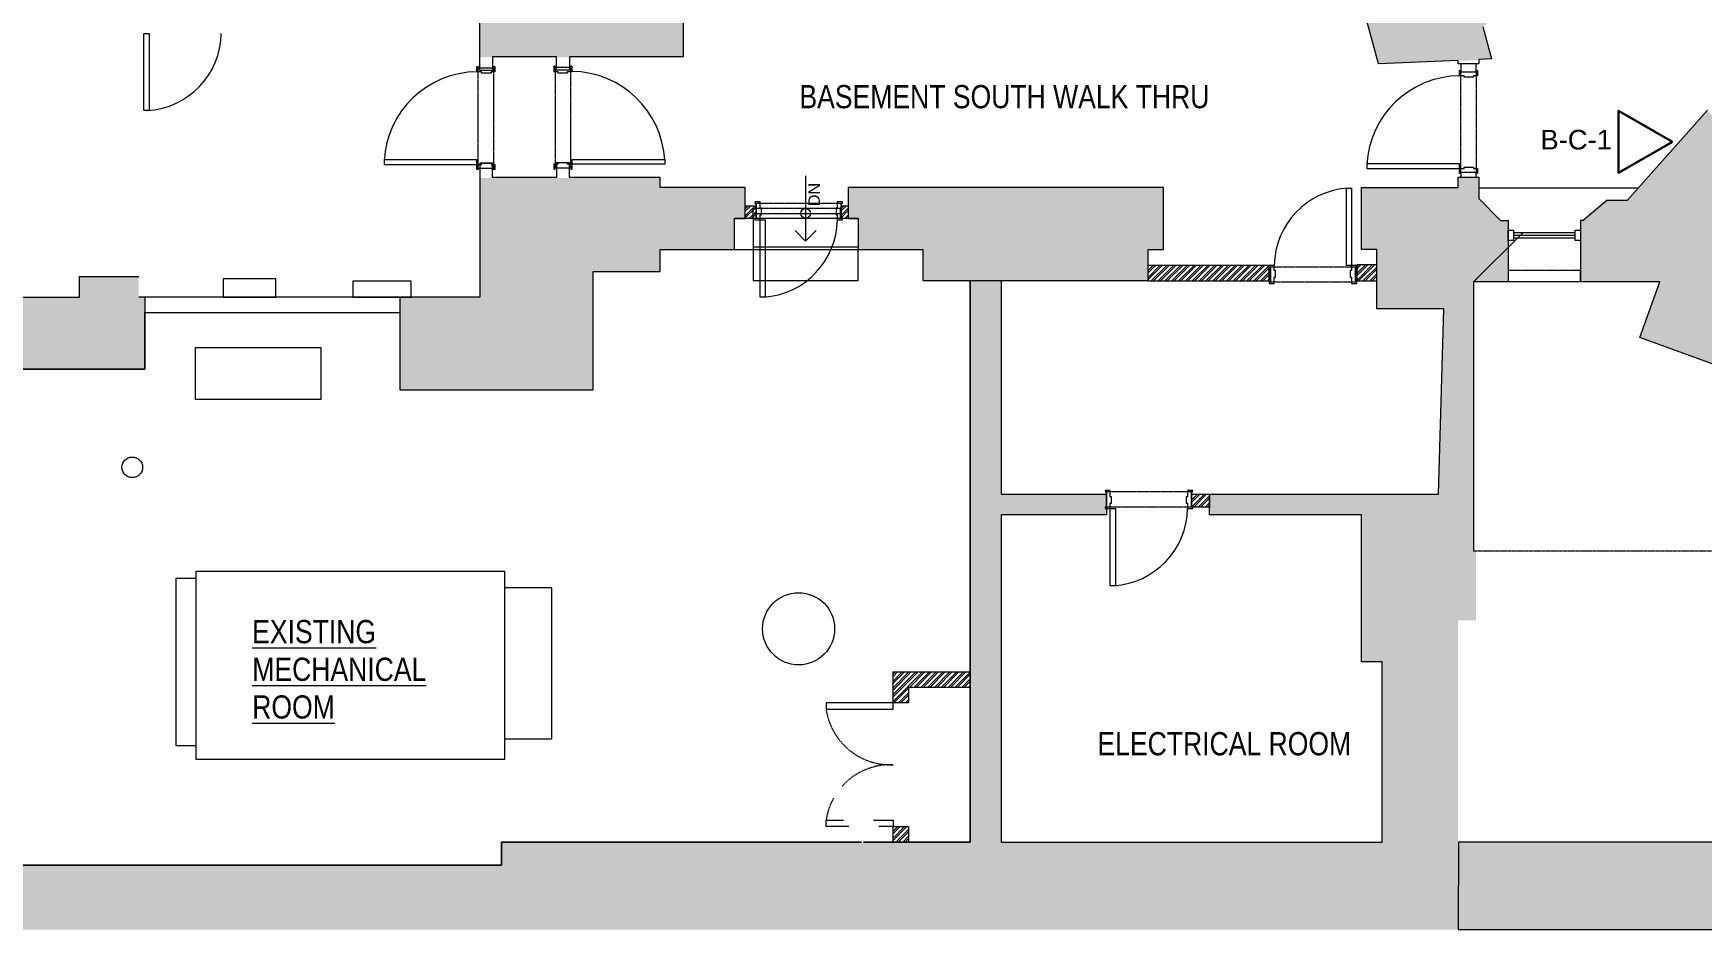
# Model space of a CAD drawing. Header units: inches. Extents: x 891 to 14187, y -1169 to 3232.
# Drawn here: x 1437 to 2085, y 1393 to 1741 of the extents above; entities that cross this region are included whole.
import ezdxf

# ---------------------------------------------------------------- set-up
doc = ezdxf.new("R2010")
doc.units = ezdxf.units.IN
doc.header["$MEASUREMENT"] = 0
doc.linetypes.add('IMPORT-IMPORT-DASHDOT2', pattern=[0.5, 0.25, -0.125, 0, -0.125])
doc.linetypes.add('IMPORT-IMPORT-HIDDEN2', pattern=[0.1875, 0.125, -0.0625])
doc.layers.add('_DROPS_IDFS', color=7, linetype='Continuous')
for name, color, linetype, lineweight in [('_OPTEC_LAYER', 1, 'Continuous', 30), ('A-ANNO-RM TAG', 7, 'Continuous', 9), ('A-DEMO-LPC', 7, 'IMPORT-IMPORT-HIDDEN2', 9), ('A-DOOR', 7, 'Continuous', 9), ('A-DOOR-HEAD', 7, 'IMPORT-IMPORT-HIDDEN2', 9), ('A-Hatch', 7, 'Continuous', 9), ('A-HATCH-2 HR', 7, 'Continuous', 9), ('A-STAIR-EX_G', 7, 'Continuous', 9), ('A-WALL-INT NEW', 7, 'Continuous', 9), ('E1', 7, 'Continuous', 9), ('EX-EXT-CORE', 7, 'Continuous', 9), ('EX-Windows', 7, 'Continuous', 9), ('MUC-EXST_COND', 7, 'Continuous', 9), ('MUC-Text', 7, 'Continuous', 9)]:
    doc.layers.add(name, color=color, linetype=linetype, lineweight=lineweight)
doc.styles.add('Arial', font='arial.ttf', dxfattribs={"height": 7.623})
doc.styles.add('Arial Narrow', font='ARIALN.TTF', dxfattribs={"height": 8.999982})
doc.styles.add('Arial_2', font='arial.ttf', dxfattribs={"height": 4.5})

# ---------------------------------------------------------------- blocks, each defined once
blk = doc.blocks.new('_DATA')
at = {"layer": '_DROPS_IDFS', "color": 1, "lineweight": 30}
blk.add_lwpolyline([(24.61, 42.64), (12.55, 21.75), (36.67, 21.75)], close=True, dxfattribs=at)

msp = doc.modelspace()

# ---------------------------------------------------------------- hatches: boundary and pattern name
at = {"layer": 'A-Hatch'}
h = msp.add_hatch(color=9, dxfattribs=at)
h.paths.add_polyline_path([(902.98, 1392.82), (1989.97, 1392.82), (1989.97, 1512.82), (1996.97, 1512.82), (1996.97, 1539.9), (1996, 1539.9), (1996, 1644.32), (2009.46, 1644.32), (2009.46, 1668.07), (2006.46, 1668.07), (1997.97, 1676.55), (1997.97, 1680.58), (1997.87, 1680.58), (1997.87, 1684.89), (1989.97, 1684.89), (1989.97, 1680.82), (1952.41, 1680.82), (1952.41, 1656.82), (1958.41, 1656.82), (1958.41, 1633.82), (1984.41, 1633.82), (1982.41, 1561.82), (1952.41, 1561.82), (1952.41, 1496.82), (1960.41, 1496.82), (1960.41, 1426.82), (1759.1, 1426.82), (1758.63, 1426.43), (1758.31, 1426.82), (1618.55, 1426.82), (1618.55, 1417.82), (923.48, 1417.82), (923.48, 1659.82), (1020.74, 1659.82), (1020.74, 2639.14), (992.98, 2639.14), (992.98, 1680.82), (902.98, 1680.82)])
h.paths.add_polyline_path([(3252.83, 1512.82), (3414.94, 1512.82), (3414.94, 1648.82), (3485.94, 1648.82), (3485.94, 1617.82), (3590.94, 1617.82), (3590.94, 1648.82), (3647.76, 1648.82), (3647.76, 2678.99), (3563.76, 2678.99), (3563.76, 2801.87), (3653.76, 2801.87), (3653.76, 2933.87), (3525.76, 2933.87), (3525.76, 2891.87), (3542.76, 2891.87), (3542.76, 2901.87), (3622.76, 2901.87), (3622.76, 2843.87), (3525.76, 2843.87), (3525.76, 2801.87), (3439.74, 2801.87), (3439.74, 2712.4), (3384.94, 2712.4), (3384.94, 2679.34), (3298.58, 2679.32), (3298.58, 2671.34), (3331.58, 2671.34), (3331.58, 2643.73), (3387.6, 2643.73), (3387.6, 2602.12), (3410.69, 2602.12), (3410.69, 2506.12), (3385.6, 2506.12), (3385.6, 2213.73), (3478.36, 2213.73), (3478.36, 2221.26), (3556.25, 2221.26), (3556.25, 2247.26), (3478.36, 2247.26), (3478.36, 2320.26), (3556.25, 2320.26), (3556.25, 2345.26), (3478.36, 2345.26), (3478.36, 2420.26), (3574.37, 2420.26), (3574.37, 2445.26), (3478.36, 2445.26), (3478.36, 2479.57), (3439.74, 2479.57), (3439.74, 2493.26), (3578.02, 2493.26), (3578.02, 2505.26), (3439.74, 2505.26), (3439.74, 2601.26), (3530.8, 2601.26), (3530.8, 2613.26), (3491.98, 2613.26), (3491.98, 2699.77), (3544.98, 2699.77), (3544.98, 2656.26), (3623.39, 2656.26), (3623.36, 2505.26), (3614.02, 2505.26), (3614.02, 2493.26), (3623.36, 2493.26), (3623.2, 2445.26), (3604.37, 2445.26), (3604.37, 2420.26), (3623.36, 2420.26), (3623.36, 2345.26), (3586.25, 2345.26), (3586.25, 2320.26), (3623.36, 2320.26), (3623.36, 2247.26), (3586.25, 2247.26), (3586.25, 2221.26), (3623.36, 2221.26), (3623.36, 2145.26), (3587.2, 2145.51), (3586.28, 2120.04), (3623.36, 2119.26), (3623.36, 2038.66), (3588.24, 2040.57), (3586.25, 2016.68), (3623.36, 2014.66), (3623.36, 1965.26), (3586.93, 1964.56), (3587.07, 1957.11), (3623.36, 1958.25), (3623.36, 1907.41), (3586.97, 1906.63), (3587.07, 1898.63), (3623.36, 1899.41), (3623.36, 1847.41), (3587.7, 1847.41), (3587.79, 1839.41), (3623.36, 1839.41), (3624.09, 1790.91), (3588.39, 1790.68), (3588.49, 1782.18), (3624.22, 1782.41), (3624.9, 1737.92), (3589.04, 1737.24), (3589.14, 1728.74), (3625.03, 1729.42), (3625.85, 1675.41), (3559.85, 1675.41), (3559.85, 1650.41), (3513.85, 1647.41), (3513.85, 1675.41), (3465.85, 1675.41), (3465.85, 1678.32), (3386.6, 1678.32), (3386.6, 1539.9), (3252.83, 1539.9)])
h.paths.add_polyline_path([(3386.6, 1751.32), (3465.5, 1751.32), (3464.85, 1781.41), (3558.94, 1782), (3558.89, 1790.5), (3464.85, 1789.91), (3465.85, 1825.41), (3440.85, 1825.41), (3440.85, 1841.41), (3532.85, 1841.41), (3532.85, 1839.41), (3558.2, 1839.41), (3558.2, 1847.41), (3532.85, 1847.41), (3532.85, 1884.41), (3520.85, 1884.41), (3520.85, 1852.74), (3441.85, 1852.74), (3441.85, 1863.74), (3414.94, 1863.74), (3414.94, 1851.12), (3386.6, 1851.12), (3386.6, 1812.64), (3330.6, 1812.64), (3330.6, 1774.05), (3386.6, 1774.05)])
h.paths.add_polyline_path([(1020.74, 2639.04), (1020.74, 3214.97), (1056.98, 3214.97), (1056.98, 3232.36), (992.98, 3232.36), (992.98, 2639.04)])
for points in [[(1610.05, 1731.41), (1689.05, 1731.41), (1689.05, 1773.41), (1719.23, 1773.41), (1719.23, 1776.41), (1720.73, 1776.41), (1720.73, 1784.41), (1716.73, 1784.41), (1712.89, 1810.53), (1712.89, 1813.41), (1692.05, 1813.41), (1692.05, 1845.03), (1668.92, 1855.82), (1647.05, 1855.82), (1647.05, 1830.74), (1610.05, 1830.74)], [(1959.04, 1728.64), (2002.87, 1730.61), (1999.5, 1743.17), (2045.46, 1781.74), (1999.65, 1833.3), (1939.87, 1833.41), (1939.87, 1813.41), (1923.96, 1813.41), (1923.96, 1773.41), (1947.05, 1773.41)], [(2105.6, 1606.03), (2121.05, 1641.11), (2156.4, 1641.11), (2156.4, 1666.13), (2144.49, 1689.53), (2107.97, 1689.53), (2086.76, 1710.75), (2055.65, 1675.59), (2047.65, 1675.59), (2038.46, 1667.87), (2037.46, 1667.87), (2037.46, 1644.12), (2068.35, 1644.12), (2060.47, 1622.46)], [(1782.05, 1644.62), (1869.55, 1644.62), (1869.55, 1656.62), (1875.55, 1656.62), (1875.55, 1680.62), (1753.17, 1680.62), (1753.17, 1668.62), (1756.98, 1668.62), (1756.98, 1656.62), (1782.05, 1656.62), (1782.05, 1650.62)], [(1989.96, 1392.91), (3647.39, 1392.91), (3647.39, 1648.82), (3626.76, 1648.82), (3626.76, 1426.82), (1990.06, 1426.82), (1989.97, 1397.19)]]:
    msp.add_hatch(color=9, dxfattribs=at).paths.add_polyline_path(points)
h = msp.add_hatch(color=9, dxfattribs=at)
h.paths.add_polyline_path([(1654.05, 1602.12), (1654.05, 1648.12), (1680.05, 1648.12), (1680.05, 1656.62), (1708.98, 1656.62), (1708.98, 1668.62), (1713.17, 1668.62), (1713.17, 1680.62), (1680.05, 1680.62), (1680.05, 1684.62), (1610.05, 1684.62), (1610.05, 1638.12), (1579.05, 1638.12), (1579.05, 1602.12)])
h.paths.add_polyline_path([(1138.48, 1602.62), (1138.48, 1610.12), (1480.05, 1610.12), (1480.05, 1638.12), (1477.66, 1638.12), (1477.66, 1646.12), (1454.66, 1646.12), (1454.66, 1638.12), (1111.33, 1638.12), (1111.33, 1646.12), (1106.33, 1646.12), (1106.33, 1707.09), (1074.98, 1707.09), (1074.98, 1674.17), (1020.74, 1674.17), (1020.74, 1659.62), (1061.48, 1659.62), (1061.48, 1602.62)])
h = msp.add_hatch(color=9, dxfattribs=at)
h.paths.add_polyline_path([(1800.55, 1426.82), (1812.55, 1426.82), (1812.55, 1553.82), (1853.41, 1553.82), (1853.41, 1561.82), (1812.55, 1561.82), (1812.55, 1644.82), (1800.55, 1644.82), (1800.55, 1461.15)])
h.paths.add_polyline_path([(1893.41, 1553.82), (1952.41, 1553.82), (1952.41, 1561.82), (1893.41, 1561.82), (1893.41, 1556.82)])

# ---------------------------------------------------------------- linework, layer by layer
at = {"color": 8, "lineweight": 9}
for p, q in [((1990.06, 1426.82), (1989.96, 1392.91)), ((3626.76, 1426.82), (1990.06, 1426.82)), ((1989.96, 1392.91), (3647.39, 1392.91))]:
    msp.add_line(p, q, dxfattribs=at)
at = {"layer": 'A-DEMO-LPC', "color": 8}
for p, q in [((2037.46, 1648.71), (2009.46, 1648.71)), ((2009.46, 1648.71), (2009.46, 1644.38)), ((2037.46, 1644.38), (2037.46, 1648.71)), ((2009.46, 1644.38), (2037.46, 1644.38))]:
    msp.add_line(p, q, dxfattribs=at)
at = {"layer": 'A-DOOR', "color": 8}
for p, q in [((1770.55, 1480.82), (1744.55, 1480.82)), ((1744.55, 1480.82), (1744.55, 1478.34)), ((1744.55, 1478.34), (1770.55, 1478.34)), ((1770.55, 1478.34), (1770.55, 1480.82)), ((1744.55, 1432.82), (1744.55, 1435.3)), ((1744.55, 1435.3), (1751.29, 1435.3)), ((1753.34, 1432.82), (1744.55, 1432.82)), ((1762.97, 1435.3), (1770.55, 1435.3)), ((1770.55, 1432.82), (1765.03, 1432.82)), ((1770.55, 1435.3), (1770.55, 1432.82))]:
    msp.add_line(p, q, dxfattribs=at)
for points in [[(1481.66, 1740.7), (1481.66, 1710.7), (1479.66, 1710.7), (1479.66, 1740.7)], [(1608.93, 1725.81), (1608.93, 1727.81), (1609.43, 1727.81), (1609.43, 1727.31), (1615.43, 1727.31), (1615.43, 1727.81), (1615.93, 1727.81), (1615.93, 1725.81), (1614.43, 1725.81), (1614.43, 1725.3), (1610.68, 1725.3), (1610.68, 1725.81)], [(1990.5, 1724.26), (1990.5, 1726.26), (1991, 1726.26), (1991, 1725.76), (1997, 1725.76), (1997, 1726.26), (1997.5, 1726.26), (1997.5, 1724.26), (1996, 1724.26), (1996, 1723.75), (1992.25, 1723.75), (1992.25, 1724.26)], [(1608.93, 1691.56), (1572.93, 1691.56), (1572.93, 1689.81), (1608.93, 1689.81)], [(1615.43, 1687.81), (1615.43, 1688.31), (1609.43, 1688.31), (1609.43, 1687.81), (1608.93, 1687.81), (1608.93, 1689.81), (1610.68, 1689.81), (1610.68, 1690.32), (1614.43, 1690.32), (1614.43, 1689.81), (1615.93, 1689.81), (1615.93, 1687.81)], [(1990.5, 1690.01), (1954.5, 1690.01), (1954.5, 1688.26), (1990.5, 1688.26)], [(1997, 1686.26), (1997, 1686.76), (1991, 1686.76), (1991, 1686.26), (1990.5, 1686.26), (1990.5, 1688.26), (1992.25, 1688.26), (1992.25, 1688.77), (1996, 1688.77), (1996, 1688.26), (1997.5, 1688.26), (1997.5, 1686.26)], [(1946.58, 1650.62), (1946.58, 1680.62), (1948.58, 1680.62), (1948.58, 1650.62)], [(1717.4, 1674.82), (1717.4, 1668.82), (1716.9, 1668.82), (1716.9, 1668.32), (1718.9, 1668.32), (1718.9, 1670.32), (1719.41, 1670.32), (1719.41, 1672.82), (1718.9, 1672.82), (1718.9, 1675.32), (1716.9, 1675.32), (1716.9, 1674.82)], [(1750.9, 1668.32), (1750.9, 1668.82), (1750.4, 1668.82), (1750.4, 1674.82), (1750.9, 1674.82), (1750.9, 1675.32), (1748.9, 1675.32), (1748.9, 1672.82), (1748.39, 1672.82), (1748.39, 1670.32), (1748.9, 1670.32), (1748.9, 1668.32)], [(1720.9, 1668.32), (1720.9, 1638.32), (1718.9, 1638.32), (1718.9, 1668.32)], [(1916.58, 1650.62), (1916.58, 1650.12), (1917.08, 1650.12), (1917.08, 1644.12), (1916.58, 1644.12), (1916.58, 1643.62), (1918.58, 1643.62), (1918.58, 1646.12), (1919.09, 1646.12), (1919.09, 1648.62), (1918.58, 1648.62), (1918.58, 1650.62)], [(1950.08, 1644.12), (1950.08, 1650.12), (1950.58, 1650.12), (1950.58, 1650.62), (1948.58, 1650.62), (1948.58, 1648.62), (1948.07, 1648.62), (1948.07, 1646.12), (1948.58, 1646.12), (1948.58, 1643.62), (1950.58, 1643.62), (1950.58, 1644.12)], [(1853.41, 1562.82), (1853.41, 1556.82), (1852.91, 1556.82), (1852.91, 1556.32), (1854.91, 1556.32), (1854.91, 1558.32), (1855.42, 1558.32), (1855.42, 1560.82), (1854.91, 1560.82), (1854.91, 1563.32), (1852.91, 1563.32), (1852.91, 1562.82)], [(1886.91, 1556.32), (1886.91, 1556.82), (1886.41, 1556.82), (1886.41, 1562.82), (1886.91, 1562.82), (1886.91, 1563.32), (1884.91, 1563.32), (1884.91, 1560.82), (1884.4, 1560.82), (1884.4, 1558.32), (1884.91, 1558.32), (1884.91, 1556.32)], [(1856.91, 1556.32), (1856.91, 1526.32), (1854.91, 1526.32), (1854.91, 1556.32)]]:
    msp.add_lwpolyline(points, close=True, dxfattribs=at)
at = {"layer": 'A-DOOR', "color": 55, "lineweight": 13}
for points in [[(1481.66, 1740.7), (1481.66, 1710.7), (1479.66, 1710.7), (1479.66, 1740.7)], [(1608.93, 1691.56), (1572.93, 1691.56), (1572.93, 1689.81), (1608.93, 1689.81)], [(1990.5, 1690.01), (1954.5, 1690.01), (1954.5, 1688.26), (1990.5, 1688.26)], [(1946.58, 1650.62), (1946.58, 1680.62), (1948.58, 1680.62), (1948.58, 1650.62)], [(1720.9, 1668.32), (1720.9, 1638.32), (1718.9, 1638.32), (1718.9, 1668.32)], [(1856.91, 1556.32), (1856.91, 1526.32), (1854.91, 1526.32), (1854.91, 1556.32)]]:
    msp.add_lwpolyline(points, close=True, dxfattribs=at)
at = {"layer": 'A-DOOR', "color": 8, "flags": 128}
for points in [[(1645.88, 1725.95), (1645.88, 1727.95), (1645.38, 1727.95), (1645.38, 1727.45), (1639.38, 1727.45), (1639.38, 1727.95), (1638.88, 1727.95), (1638.88, 1725.95), (1640.38, 1725.95), (1640.38, 1725.44), (1644.13, 1725.44), (1644.13, 1725.95)], [(1645.88, 1691.7), (1681.88, 1691.7), (1681.88, 1689.95), (1645.88, 1689.95)], [(1639.38, 1687.95), (1639.38, 1688.45), (1645.38, 1688.45), (1645.38, 1687.95), (1645.88, 1687.95), (1645.88, 1689.95), (1644.13, 1689.95), (1644.13, 1690.46), (1640.38, 1690.46), (1640.38, 1689.95), (1638.88, 1689.95), (1638.88, 1687.95)]]:
    msp.add_lwpolyline(points, close=True, dxfattribs=at)
at = {"layer": 'A-DOOR', "color": 55, "lineweight": 13, "flags": 128}
msp.add_lwpolyline([(1645.88, 1691.7), (1681.88, 1691.7), (1681.88, 1689.95), (1645.88, 1689.95)], close=True, dxfattribs=at)
at = {"layer": 'A-DOOR', "color": 8}
for centre, radius, start, end in [((1479.17, 1741.15), 30.5, 273.44102, 359.15664), ((1609.37, 1689.31), 36.5, 90.70475, 176.87009), ((1645.43, 1689.45), 36.5, 3.12991, 89.29525), ((1990.95, 1687.76), 36.5, 90.70475, 176.87009), ((1949.07, 1650.17), 30.5, 93.44102, 179.15664), ((1718.41, 1668.77), 30.5, 273.44102, 359.15664), ((1854.42, 1556.77), 30.5, 273.44102, 359.15664)]:
    msp.add_arc(centre, radius, start, end, dxfattribs=at)
at = {"layer": 'A-DOOR', "color": 8, "linetype": 'IMPORT-IMPORT-HIDDEN2'}
for centre, start, end in [((1769.55, 1482.08), 188.50784, 272.26754), ((1769.55, 1431.56), 87.73246, 138.26622), ((1769.55, 1431.56), 150.91932, 171.49216)]:
    msp.add_arc(centre, 25.28, start, end, dxfattribs=at)
at = {"layer": 'A-DOOR-HEAD', "color": 8}
for p, q in [((1716.17, 1672.82), (1750.17, 1672.82)), ((1716.17, 1668.82), (1716.17, 1672.82)), ((1750.17, 1672.82), (1750.17, 1668.82)), ((1750.17, 1668.82), (1716.17, 1668.82))]:
    msp.add_line(p, q, dxfattribs=at)
for points in [[(1609.43, 1688.31), (1609.43, 1727.31), (1615.43, 1727.31), (1615.43, 1688.31)], [(1991, 1686.76), (1991, 1725.76), (1997, 1725.76), (1997, 1686.76)], [(1750.4, 1668.82), (1717.4, 1668.82), (1717.4, 1674.82), (1750.4, 1674.82)], [(1917.08, 1650.12), (1950.08, 1650.12), (1950.08, 1644.12), (1917.08, 1644.12)], [(1886.41, 1556.82), (1853.41, 1556.82), (1853.41, 1562.82), (1886.41, 1562.82)]]:
    msp.add_lwpolyline(points, close=True, dxfattribs=at)
at = {"layer": 'A-DOOR-HEAD', "color": 8, "flags": 128}
msp.add_lwpolyline([(1645.38, 1688.45), (1645.38, 1727.45), (1639.38, 1727.45), (1639.38, 1688.45)], close=True, dxfattribs=at)
at = {"layer": 'A-HATCH-2 HR', "color": 8}
for p, q in [((1713.17, 1672.59), (1714.4, 1673.82)), ((1713.17, 1669.94), (1717.05, 1673.82)), ((1713.17, 1671.71), (1715.29, 1673.82)), ((1713.17, 1669.05), (1717.4, 1673.28)), ((1714.7, 1668.82), (1717.4, 1671.51)), ((1750.4, 1672.69), (1751.52, 1673.82)), ((1750.4, 1671.81), (1752.41, 1673.82)), ((1750.4, 1670.04), (1753.17, 1672.81)), ((1750.4, 1669.16), (1753.17, 1671.93)), ((1715.59, 1668.82), (1717.4, 1670.63)), ((1717.36, 1668.82), (1717.4, 1668.86)), ((1751.83, 1668.82), (1753.17, 1670.16)), ((1752.71, 1668.82), (1753.17, 1669.28)), ((1869.55, 1648.65), (1871.52, 1650.62)), ((1869.55, 1646), (1874.17, 1650.62)), ((1869.55, 1650.42), (1869.75, 1650.62)), ((1869.55, 1647.77), (1872.4, 1650.62)), ((1869.55, 1645.12), (1875.05, 1650.62)), ((1870.82, 1644.62), (1876.82, 1650.62)), ((1871.71, 1644.62), (1877.71, 1650.62)), ((1873.47, 1644.62), (1879.47, 1650.62)), ((1874.36, 1644.62), (1880.36, 1650.62)), ((1876.12, 1644.62), (1882.12, 1650.62)), ((1877.01, 1644.62), (1883.01, 1650.62)), ((1878.78, 1644.62), (1884.78, 1650.62)), ((1879.66, 1644.62), (1885.66, 1650.62)), ((1881.43, 1644.62), (1887.43, 1650.62)), ((1882.31, 1644.62), (1888.31, 1650.62)), ((1884.08, 1644.62), (1890.08, 1650.62)), ((1884.96, 1644.62), (1890.96, 1650.62)), ((1886.73, 1644.62), (1892.73, 1650.62)), ((1887.61, 1644.62), (1893.61, 1650.62)), ((1889.38, 1644.62), (1895.38, 1650.62)), ((1890.27, 1644.62), (1896.27, 1650.62)), ((1892.03, 1644.62), (1898.03, 1650.62)), ((1892.92, 1644.62), (1898.92, 1650.62)), ((1894.69, 1644.62), (1900.69, 1650.62)), ((1895.57, 1644.62), (1901.57, 1650.62)), ((1897.34, 1644.62), (1903.34, 1650.62)), ((1898.22, 1644.62), (1904.22, 1650.62)), ((1899.99, 1644.62), (1905.99, 1650.62)), ((1900.87, 1644.62), (1906.87, 1650.62)), ((1902.64, 1644.62), (1908.64, 1650.62)), ((1903.52, 1644.62), (1909.52, 1650.62)), ((1905.29, 1644.62), (1911.29, 1650.62)), ((1906.18, 1644.62), (1912.18, 1650.62)), ((1907.94, 1644.62), (1913.94, 1650.62)), ((1908.83, 1644.62), (1914.83, 1650.62)), ((1910.6, 1644.62), (1916.58, 1650.61)), ((1911.48, 1644.62), (1916.58, 1649.72)), ((1913.25, 1644.62), (1916.58, 1647.96)), ((1914.13, 1644.62), (1916.58, 1647.07)), ((1950.58, 1644.83), (1956.64, 1650.9)), ((1950.58, 1646.6), (1954.87, 1650.89)), ((1950.58, 1647.48), (1953.98, 1650.88)), ((1950.58, 1650.14), (1951.31, 1650.87)), ((1950.58, 1649.25), (1952.2, 1650.87)), ((1951.25, 1644.62), (1957.53, 1650.9)), ((1953.02, 1644.62), (1958.41, 1650.01)), ((1953.91, 1644.62), (1958.41, 1649.13)), ((1955.67, 1644.62), (1958.41, 1647.36)), ((1956.56, 1644.62), (1958.41, 1646.48)), ((1915.9, 1644.62), (1916.58, 1645.3)), ((1958.33, 1644.62), (1958.41, 1644.71)), ((1886.41, 1559.45), (1888.78, 1561.82)), ((1886.41, 1561.22), (1887.01, 1561.82)), ((1886.41, 1558.57), (1889.66, 1561.82)), ((1886.43, 1556.82), (1891.43, 1561.82)), ((1887.32, 1556.82), (1892.32, 1561.82)), ((1889.08, 1556.82), (1893.41, 1561.15)), ((1889.97, 1556.82), (1893.41, 1560.26)), ((1891.73, 1556.82), (1893.41, 1558.5)), ((1892.62, 1556.82), (1893.41, 1557.61)), ((1770.55, 1491.97), (1771.39, 1492.82)), ((1770.55, 1489.32), (1774.04, 1492.82)), ((1770.55, 1486.67), (1776.69, 1492.82)), ((1770.55, 1484.02), (1779.35, 1492.82)), ((1770.55, 1481.37), (1782, 1492.82)), ((1770.55, 1491.09), (1772.28, 1492.82)), ((1770.55, 1488.44), (1774.93, 1492.82)), ((1770.55, 1485.79), (1777.58, 1492.82)), ((1770.55, 1483.14), (1780.23, 1492.82)), ((1776.88, 1486.82), (1782.88, 1492.82)), ((1778.65, 1486.82), (1784.65, 1492.82)), ((1779.53, 1486.82), (1785.53, 1492.82)), ((1781.3, 1486.82), (1787.3, 1492.82)), ((1782.19, 1486.82), (1788.19, 1492.82)), ((1783.95, 1486.82), (1789.95, 1492.82)), ((1784.84, 1486.82), (1790.84, 1492.82)), ((1786.6, 1486.82), (1792.6, 1492.82)), ((1787.49, 1486.82), (1793.49, 1492.82)), ((1789.26, 1486.82), (1795.26, 1492.82)), ((1790.14, 1486.82), (1796.14, 1492.82)), ((1791.91, 1486.82), (1797.91, 1492.82)), ((1792.79, 1486.82), (1798.79, 1492.82)), ((1794.56, 1486.82), (1800.55, 1492.81)), ((1795.44, 1486.82), (1800.55, 1491.92)), ((1797.21, 1486.82), (1800.55, 1490.16)), ((1770.88, 1480.82), (1776.55, 1486.48)), ((1772.65, 1480.82), (1776.55, 1484.72)), ((1773.53, 1480.82), (1776.55, 1483.83)), ((1798.1, 1486.82), (1800.55, 1489.27)), ((1799.86, 1486.82), (1800.55, 1487.5)), ((1775.3, 1480.82), (1776.55, 1482.07)), ((1776.19, 1480.82), (1776.55, 1481.18)), ((1770.55, 1430.99), (1772.38, 1432.82)), ((1770.55, 1428.34), (1775.03, 1432.82)), ((1770.55, 1432.75), (1770.61, 1432.82)), ((1770.55, 1430.1), (1773.26, 1432.82)), ((1770.55, 1427.45), (1775.91, 1432.82)), ((1771.68, 1426.82), (1776.55, 1431.68)), ((1772.57, 1426.82), (1776.55, 1430.8)), ((1774.33, 1426.82), (1776.55, 1429.03)), ((1775.22, 1426.82), (1776.55, 1428.15))]:
    msp.add_line(p, q, dxfattribs=at)
at = {"layer": 'A-STAIR-EX_G', "color": 8}
for p, q in [((1716.17, 1670.82), (1750.17, 1670.82)), ((1716.17, 1668.82), (1716.17, 1644.82)), ((1716.17, 1657.82), (1756.98, 1657.82)), ((1756.98, 1644.82), (1756.98, 1656.82)), ((1716.17, 1644.82), (1756.98, 1644.82))]:
    msp.add_line(p, q, dxfattribs=at)
at = {"layer": 'A-WALL-INT NEW', "color": 8}
for p, q in [((1997, 1728.89), (1991, 1728.89)), ((1991, 1728.89), (1991, 1725.76)), ((1991, 1725.76), (1997, 1725.76)), ((1997, 1725.76), (1997, 1728.89)), ((1996.97, 1686.76), (1990.97, 1686.76)), ((1990.97, 1686.76), (1990.97, 1684.89)), ((1990.97, 1684.89), (1996.97, 1684.89)), ((1996.97, 1684.89), (1996.97, 1686.76)), ((1869.55, 1644.62), (1869.55, 1650.62)), ((1916.58, 1644.62), (1916.58, 1650.62)), ((1770.55, 1480.82), (1770.55, 1492.82)), ((1770.55, 1492.82), (1800.55, 1492.82)), ((1800.55, 1486.82), (1776.55, 1486.82)), ((1776.55, 1486.82), (1776.55, 1480.82)), ((1776.55, 1480.82), (1770.55, 1480.82)), ((1770.55, 1426.82), (1770.55, 1432.82)), ((1770.55, 1432.82), (1776.55, 1432.82)), ((1776.55, 1432.82), (1776.55, 1426.82))]:
    msp.add_line(p, q, dxfattribs=at)
at = {"layer": 'A-WALL-INT NEW', "color": 135, "lineweight": 20}
for p, q in [((1713.17, 1668.82), (1713.17, 1673.82)), ((1713.17, 1673.82), (1717.4, 1673.82)), ((1717.4, 1673.82), (1717.4, 1668.82)), ((1750.4, 1668.82), (1750.4, 1673.82)), ((1750.4, 1673.82), (1753.17, 1673.82)), ((1753.17, 1673.82), (1753.17, 1668.82)), ((1717.4, 1668.82), (1713.17, 1668.82)), ((1753.17, 1668.82), (1750.4, 1668.82)), ((1916.58, 1650.62), (1869.55, 1650.62)), ((1958.41, 1650.91), (1950.58, 1650.91)), ((1950.58, 1650.91), (1950.58, 1644.62)), ((1958.41, 1644.62), (1958.41, 1650.91)), ((1869.55, 1644.62), (1916.58, 1644.62)), ((1950.58, 1644.62), (1958.41, 1644.62)), ((1886.41, 1561.82), (1893.41, 1561.82)), ((1886.41, 1556.82), (1886.41, 1561.82)), ((1893.41, 1561.82), (1893.41, 1556.82)), ((1893.41, 1556.82), (1886.41, 1556.82))]:
    msp.add_line(p, q, dxfattribs=at)
at = {"layer": 'E1', "color": 8}
msp.add_line((1996, 1644.32), (2014.97, 1663.11), dxfattribs=at)
at = {"layer": 'EX-EXT-CORE', "color": 8}
for p, q in [((1610.05, 1726.32), (1610.05, 1830.93)), ((1689.05, 1773.61), (1689.05, 1731.61)), ((1959.04, 1728.84), (1947.05, 1773.61)), ((1999.5, 1743.36), (2002.87, 1730.81)), ((1639.88, 1731.61), (1615.05, 1731.61)), ((1615.05, 1731.61), (1615.05, 1726.32)), ((1639.88, 1726.46), (1639.88, 1731.61)), ((1689.05, 1731.61), (1644.88, 1731.61)), ((1644.88, 1731.61), (1644.88, 1726.46)), ((1989.97, 1730.23), (1959.04, 1728.84)), ((1989.97, 1728.89), (1989.97, 1730.23)), ((2002.87, 1730.81), (1997.97, 1730.59)), ((1997.97, 1730.59), (1997.97, 1728.89)), ((1615.05, 1726.32), (1610.05, 1726.32)), ((1644.88, 1726.46), (1639.88, 1726.46)), ((1997.97, 1728.89), (1989.97, 1728.89)), ((2086.76, 1710.94), (2055.65, 1675.78)), ((1615.05, 1690.32), (1610.05, 1690.32)), ((1610.05, 1690.32), (1610.05, 1638.32)), ((1615.05, 1684.82), (1615.05, 1690.32)), ((1639.88, 1684.82), (1615.05, 1684.82)), ((1644.88, 1690.46), (1639.88, 1690.46)), ((1639.88, 1690.46), (1639.88, 1684.82)), ((1644.88, 1684.82), (1644.88, 1690.46)), ((1680.05, 1684.82), (1644.88, 1684.82)), ((1680.05, 1680.82), (1680.05, 1684.82)), ((1989.97, 1680.82), (1989.97, 1684.89)), ((1989.97, 1684.89), (1997.97, 1684.89)), ((1997.97, 1684.89), (1997.97, 1676.55)), ((1713.17, 1680.82), (1680.05, 1680.82)), ((1713.17, 1668.82), (1713.17, 1680.82)), ((1875.55, 1680.82), (1753.17, 1680.82)), ((1753.17, 1680.82), (1753.17, 1668.82)), ((1875.55, 1656.82), (1875.55, 1680.82)), ((1952.41, 1656.82), (1952.41, 1680.82)), ((1952.41, 1680.82), (1989.97, 1680.82)), ((1997.97, 1680.72), (2060.02, 1680.72)), ((1716.17, 1668.82), (1716.17, 1672.82)), ((1750.17, 1668.82), (1750.17, 1672.82)), ((1997.97, 1676.55), (2006.46, 1668.07)), ((2047.65, 1675.78), (2038.46, 1668.07)), ((2055.65, 1675.78), (2047.65, 1675.78)), ((1708.98, 1656.82), (1708.98, 1668.82)), ((1708.98, 1668.82), (1713.17, 1668.82)), ((1713.17, 1668.82), (1708.98, 1668.82)), ((1753.17, 1668.82), (1756.98, 1668.82)), ((1756.98, 1668.82), (1753.17, 1668.82)), ((1756.98, 1668.82), (1756.98, 1656.82)), ((2006.46, 1668.07), (2009.46, 1668.07)), ((2009.46, 1668.07), (2009.46, 1644.32)), ((2038.46, 1668.07), (2037.46, 1668.07)), ((2037.46, 1668.07), (2037.46, 1644.32)), ((1680.05, 1648.32), (1680.05, 1656.82)), ((1680.05, 1656.82), (1782.05, 1656.82)), ((1680.05, 1648.32), (1680.05, 1656.82)), ((1680.05, 1656.82), (1708.98, 1656.82)), ((1756.98, 1656.82), (1782.05, 1656.82)), ((1782.05, 1656.82), (1782.05, 1644.82)), ((1782.05, 1656.82), (1782.05, 1644.82)), ((1869.55, 1644.82), (1869.55, 1656.82)), ((1869.55, 1656.82), (1875.55, 1656.82)), ((1958.41, 1656.82), (1952.41, 1656.82)), ((1958.41, 1633.82), (1958.41, 1656.82)), ((1454.66, 1638.32), (1454.66, 1646.32)), ((1454.66, 1646.32), (1477.66, 1646.32)), ((1654.05, 1602.32), (1654.05, 1648.32)), ((1654.05, 1648.32), (1680.05, 1648.32)), ((1654.05, 1602.32), (1654.05, 1648.32)), ((1654.05, 1648.32), (1680.05, 1648.32)), ((1782.05, 1644.82), (1800.55, 1644.82)), ((1782.05, 1644.82), (1812.55, 1644.82)), ((1800.55, 1644.82), (1800.55, 1426.82)), ((1800.55, 1426.82), (1800.55, 1644.82)), ((1812.55, 1644.82), (1812.55, 1561.82)), ((1812.55, 1644.82), (1869.55, 1644.82)), ((2009.46, 1644.32), (1996, 1644.32)), ((1996, 1644.32), (1996, 1539.9)), ((2037.46, 1644.32), (2009.46, 1644.32)), ((2068.35, 1644.32), (2037.46, 1644.32)), ((2060.47, 1622.65), (2068.35, 1644.32)), ((1277.66, 1638.32), (1454.66, 1638.32)), ((1610.05, 1638.32), (1477.66, 1638.32)), ((1480.05, 1638.32), (1480.05, 1610.32)), ((1579.05, 1638.32), (1579.05, 1602.32)), ((1984.41, 1633.82), (1958.41, 1633.82)), ((1982.41, 1561.82), (1984.41, 1633.82)), ((1480.05, 1632.32), (1579.05, 1632.32)), ((1480.05, 1610.32), (1480.05, 1632.32)), ((1480.05, 1632.32), (1579.05, 1632.32)), ((1579.05, 1632.32), (1579.05, 1602.32)), ((2105.6, 1606.22), (2060.47, 1622.65)), ((1138.48, 1610.32), (1480.05, 1610.32)), ((1480.05, 1610.32), (1138.48, 1610.32)), ((1579.05, 1602.32), (1654.05, 1602.32)), ((1579.05, 1602.32), (1654.05, 1602.32)), ((1812.55, 1561.82), (1853.41, 1561.82)), ((1853.41, 1561.82), (1853.41, 1553.82)), ((1893.41, 1553.82), (1893.41, 1561.82)), ((1893.41, 1561.82), (1982.41, 1561.82)), ((1853.41, 1553.82), (1812.55, 1553.82)), ((1812.55, 1553.82), (1812.55, 1426.82)), ((1952.41, 1553.82), (1893.41, 1553.82)), ((1952.41, 1496.82), (1952.41, 1553.82)), ((1960.41, 1496.82), (1952.41, 1496.82)), ((1960.41, 1426.82), (1960.41, 1496.82)), ((1618.55, 1417.82), (1618.55, 1426.82)), ((1618.55, 1426.82), (1758.31, 1426.82)), ((1758.31, 1426.82), (1618.55, 1426.82)), ((1618.55, 1426.82), (1618.55, 1417.82)), ((1800.55, 1426.82), (1759.1, 1426.82)), ((1759.1, 1426.82), (1800.55, 1426.82)), ((1812.55, 1426.82), (1960.41, 1426.82)), ((1618.55, 1417.82), (923.48, 1417.82)), ((1069.48, 1417.82), (1618.55, 1417.82))]:
    msp.add_line(p, q, dxfattribs=at)
at = {"layer": 'EX-EXT-CORE', "color": 8, "linetype": 'IMPORT-IMPORT-DASHDOT2'}
msp.add_line((1996, 1539.9), (3252.92, 1539.9), dxfattribs=at)
at = {"layer": 'EX-EXT-CORE', "color": 8}
msp.add_circle((1475.11, 1572.26), 4, dxfattribs=at)
at = {"layer": 'EX-Windows', "color": 8}
for p, q in [((2009.46, 1664.27), (2011.46, 1664.27)), ((2009.46, 1660.27), (2009.46, 1664.27)), ((2011.46, 1660.27), (2009.46, 1660.27)), ((2011.46, 1664.27), (2011.46, 1660.27)), ((2035.46, 1663.27), (2011.46, 1663.27)), ((2035.46, 1662.27), (2011.46, 1662.27)), ((2035.46, 1661.27), (2011.46, 1661.27)), ((2035.46, 1664.27), (2037.46, 1664.27)), ((2035.46, 1660.27), (2035.46, 1664.27)), ((2037.46, 1660.27), (2035.46, 1660.27)), ((2037.46, 1664.27), (2037.46, 1660.27))]:
    msp.add_line(p, q, dxfattribs=at)
at = {"layer": 'MUC-EXST_COND', "color": 8}
for p, q in [((1530.89, 1645.42), (1510.38, 1645.42)), ((1510.38, 1645.42), (1510.38, 1638.32)), ((1530.89, 1638.32), (1530.89, 1645.42)), ((1583.37, 1644.52), (1560.75, 1644.52)), ((1560.75, 1644.52), (1560.75, 1638.32)), ((1583.37, 1638.32), (1583.37, 1644.52)), ((1510.38, 1638.32), (1530.89, 1638.32)), ((1560.75, 1638.32), (1583.37, 1638.32)), ((1548.49, 1618.66), (1499.57, 1618.66)), ((1499.57, 1618.66), (1499.57, 1598.76)), ((1548.49, 1598.76), (1548.49, 1618.66)), ((1499.57, 1598.76), (1548.49, 1598.76)), ((1499.99, 1529.09), (1491.99, 1529.09)), ((1491.99, 1529.09), (1491.99, 1464.28)), ((1499.99, 1531.98), (1619.72, 1531.98)), ((1499.99, 1458.87), (1499.99, 1531.98)), ((1619.72, 1531.98), (1619.72, 1458.87)), ((1638.07, 1525.44), (1619.72, 1525.44)), ((1638.07, 1466.84), (1638.07, 1525.44)), ((1491.99, 1464.28), (1499.99, 1464.28)), ((1619.72, 1466.84), (1638.07, 1466.84)), ((1619.72, 1458.87), (1499.99, 1458.87))]:
    msp.add_line(p, q, dxfattribs=at)
msp.add_circle((1733.86, 1509.58), 14, dxfattribs=at)
at = {"layer": 'MUC-Text', "color": 8}
msp.add_line((1736.58, 1660.1), (1740.63, 1664.15), dxfattribs=at)
msp.add_lwpolyline([(1736.58, 1685.4), (1736.58, 1660.1), (1732.53, 1664.15)], dxfattribs=at)
msp.add_circle((1736.58, 1670.82), 1.87, dxfattribs=at)

# ---------------------------------------------------------------- block references
at = {"layer": '_OPTEC_LAYER', "rotation": 269.9999999999999}
msp.add_blockref('_DATA', (2030.54, 1723.19), dxfattribs=at)

# ---------------------------------------------------------------- texts
at = {"layer": '_OPTEC_LAYER', "insert": (2021.91, 1703.25), "char_height": 7.623, "attachment_point": 1, "style": 'Arial'}
msp.add_mtext_dynamic_manual_height_columns('B-C-1', width=5.9059, gutter_width=55.83, heights=[0.748], dxfattribs=at)
at = {"layer": 'A-ANNO-RM TAG', "style": 'Arial Narrow'}
for s, p in [('BASEMENT SOUTH WALK THRU', (1734.19, 1711.64)), ('%%UEXISTING', (1521.68, 1503.99)), ('%%UMECHANICAL', (1521.73, 1489.37)), ('%%UROOM', (1521.7, 1474.75)), ('ELECTRICAL ROOM', (1849.92, 1460.48))]:
    msp.add_text(s, height=9, dxfattribs=at).set_placement(p)
at = {"layer": 'MUC-Text', "style": 'Arial_2'}
msp.add_text('DN', height=4.5, rotation=90, dxfattribs=at).set_placement((1742.14, 1673.61))

doc.saveas('drawing.dxf')
